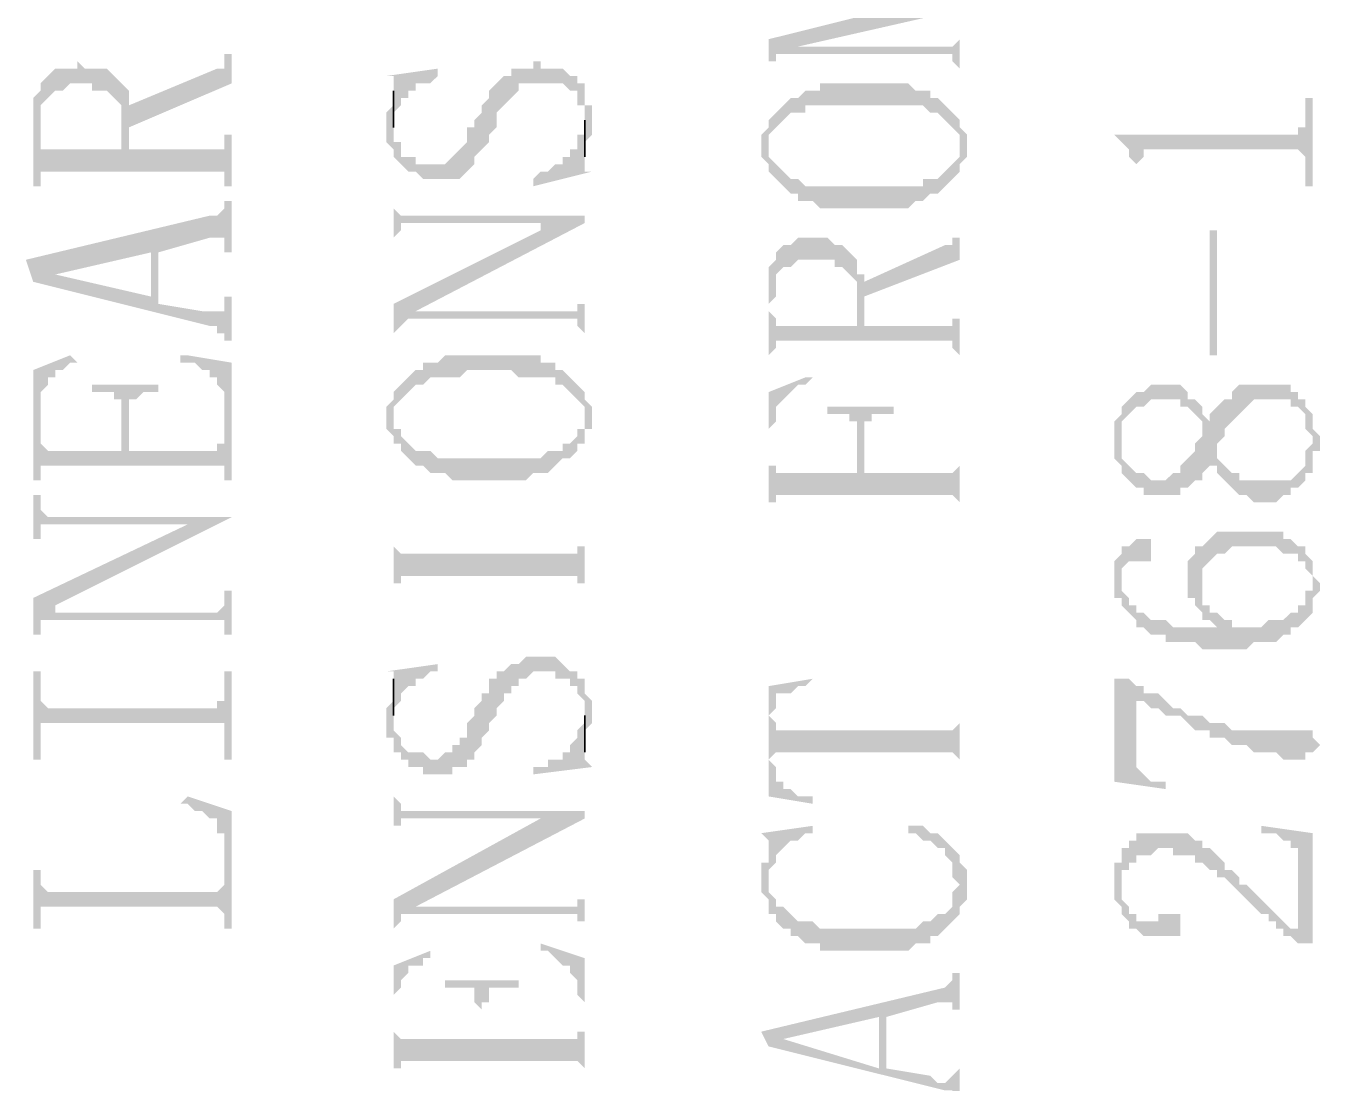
# Model space of a CAD drawing. Header units: millimetres. Extents: x 1233 to 2351, y 1180 to 1535.
# Drawn here: x 1941.58 to 1949.52, y 1256.99 to 1263.48 of the extents above; entities that cross this region are included whole.
import ezdxf

# ---------------------------------------------------------------- set-up
doc = ezdxf.new("R2010")
doc.units = ezdxf.units.MM

msp = doc.modelspace()

# ---------------------------------------------------------------- hatches: boundary and pattern name
at = {"transparency": 33554559}
for points in [[(1946.13814, 1263.39825), (1946.13814, 1263.21772), (1946.13814, 1263.26285), (1946.18327, 1263.26285), (1946.18327, 1263.30798), (1946.2284, 1263.30798), (1946.31866, 1263.35312), (1947.31157, 1263.57878), (1947.04078, 1263.62391)], [(1946.2284, 1263.30798), (1947.26644, 1263.30798), (1947.26644, 1263.26285), (1947.26644, 1263.26285), (1947.31157, 1263.21772), (1947.31157, 1263.44338), (1947.31157, 1263.39825), (1947.31157, 1263.39825), (1947.26644, 1263.35312), (1946.31866, 1263.35312)], [(1942.21164, 1262.99206), (1942.21164, 1262.85666), (1942.84349, 1263.12746), (1942.84349, 1263.30798), (1942.79836, 1263.30798), (1942.79836, 1263.26285), (1942.79836, 1263.21772), (1942.75322, 1263.21772)], [(1941.62492, 1262.9018), (1941.62492, 1262.49561), (1941.67005, 1262.49561), (1941.67005, 1262.94693), (1941.67005, 1262.99206), (1941.71518, 1263.03719), (1941.71518, 1263.03719), (1941.76032, 1263.08232), (1941.80545, 1263.08232), (1941.85058, 1263.12746), (1941.98598, 1263.12746), (1941.98598, 1263.08232), (1942.07624, 1263.08232), (1942.12137, 1263.03719), (1942.12137, 1263.03719), (1942.1665, 1262.99206), (1942.1665, 1262.72127), (1942.21164, 1263.08232), (1942.1665, 1263.12746), (1942.1665, 1263.12746), (1942.12137, 1263.17259), (1942.12137, 1263.17259), (1942.07624, 1263.21772), (1941.94084, 1263.21772), (1941.89571, 1263.26285), (1941.89571, 1263.21772), (1941.76032, 1263.21772), (1941.71518, 1263.17259), (1941.71518, 1263.17259), (1941.67005, 1263.12746), (1941.67005, 1263.08232), (1941.62492, 1263.03719), (1941.62492, 1262.94693)], [(1943.79126, 1262.85666), (1943.79126, 1262.7664), (1943.8364, 1262.72127), (1943.8364, 1262.67613), (1943.8364, 1262.67613), (1943.88153, 1262.631), (1943.88153, 1262.631), (1943.92666, 1262.58587), (1943.97179, 1262.58587), (1944.01692, 1262.54074), (1944.24258, 1262.54074), (1944.28772, 1262.58587), (1944.28772, 1262.58587), (1944.33285, 1262.631), (1944.33285, 1262.67613), (1944.37798, 1262.72127), (1944.37798, 1262.72127), (1944.42311, 1262.7664), (1944.42311, 1262.81153), (1944.46825, 1262.85666), (1944.46825, 1262.94693), (1944.51338, 1262.99206), (1944.51338, 1262.99206), (1944.55851, 1263.03719), (1944.55851, 1263.03719), (1944.60364, 1263.08232), (1944.60364, 1263.12746), (1944.87444, 1263.12746), (1944.91957, 1263.08232), (1944.9647, 1263.08232), (1944.9647, 1262.99206), (1945.00983, 1262.99206), (1945.00983, 1262.72127), (1945.00983, 1262.7664), (1945.00983, 1262.7664), (1945.05496, 1262.81153), (1945.05496, 1262.9018), (1945.05496, 1262.99206), (1945.00983, 1262.99206), (1945.00983, 1263.12746), (1944.9647, 1263.12746), (1944.9647, 1263.17259), (1944.91957, 1263.17259), (1944.87444, 1263.21772), (1944.73904, 1263.21772), (1944.73904, 1263.26285), (1944.69391, 1263.26285), (1944.69391, 1263.21772), (1944.55851, 1263.21772), (1944.55851, 1263.17259), (1944.51338, 1263.17259), (1944.46825, 1263.12746), (1944.46825, 1263.12746), (1944.42311, 1263.08232), (1944.42311, 1263.03719), (1944.37798, 1262.99206), (1944.37798, 1262.94693), (1944.33285, 1262.9018), (1944.33285, 1262.85666), (1944.28772, 1262.85666), (1944.28772, 1262.7664), (1944.24258, 1262.72127), (1944.24258, 1262.72127), (1944.19745, 1262.67613), (1944.19745, 1262.67613), (1944.15232, 1262.631), (1943.97179, 1262.631), (1943.97179, 1262.67613), (1943.88153, 1262.67613), (1943.88153, 1262.7664), (1943.8364, 1262.7664), (1943.8364, 1263.03719), (1943.8364, 1262.99206), (1943.8364, 1262.99206), (1943.79126, 1262.94693), (1943.79126, 1262.9018)], [(1943.79126, 1263.17259), (1943.8364, 1263.17259), (1943.8364, 1263.12746), (1943.8364, 1262.94693), (1943.88153, 1262.99206), (1943.88153, 1263.03719), (1943.92666, 1263.03719), (1943.92666, 1263.08232), (1943.97179, 1263.08232), (1943.97179, 1263.12746), (1944.06206, 1263.12746), (1944.10719, 1263.17259), (1944.10719, 1263.21772)], [(1941.67005, 1262.54074), (1941.67005, 1262.58587), (1942.79836, 1262.58587), (1942.79836, 1262.49561), (1942.84349, 1262.49561), (1942.84349, 1262.81153), (1942.79836, 1262.81153), (1942.79836, 1262.7664), (1942.79836, 1262.72127), (1942.21164, 1262.72127), (1942.21164, 1262.99206), (1942.21164, 1263.08232), (1942.1665, 1262.72127), (1941.67005, 1262.72127), (1941.67005, 1262.85666)], [(1946.13814, 1262.9018), (1946.13814, 1262.72127), (1946.13814, 1262.7664), (1946.13814, 1262.81153), (1946.18327, 1262.85666), (1946.18327, 1262.85666), (1946.2284, 1262.9018), (1946.2284, 1262.9018), (1946.27353, 1262.94693), (1946.3638, 1262.94693), (1946.3638, 1262.99206), (1947.08591, 1262.99206), (1947.13104, 1262.94693), (1947.17618, 1262.94693), (1947.22131, 1262.9018), (1947.22131, 1262.9018), (1947.26644, 1262.85666), (1947.26644, 1262.85666), (1947.31157, 1262.81153), (1947.31157, 1262.72127), (1947.31157, 1262.9018), (1947.26644, 1262.94693), (1947.26644, 1262.94693), (1947.22131, 1262.99206), (1947.22131, 1262.99206), (1947.17618, 1263.03719), (1947.13104, 1263.03719), (1947.13104, 1263.08232), (1947.04078, 1263.08232), (1946.99565, 1263.12746), (1946.45406, 1263.12746), (1946.45406, 1263.08232), (1946.3638, 1263.08232), (1946.31866, 1263.03719), (1946.27353, 1263.03719), (1946.2284, 1262.99206), (1946.2284, 1262.99206), (1946.18327, 1262.94693), (1946.18327, 1262.94693)], [(1948.25935, 1262.81153), (1948.25935, 1262.81153), (1948.30448, 1262.7664), (1948.30448, 1262.7664), (1948.34961, 1262.72127), (1948.34961, 1262.67613), (1948.34961, 1262.67613), (1948.39474, 1262.631), (1948.39474, 1262.49561), (1948.39474, 1262.631), (1948.43988, 1262.67613), (1948.43988, 1262.72127), (1949.38765, 1262.72127), (1949.43278, 1262.67613), (1949.43278, 1262.49561), (1949.47792, 1262.49561), (1949.47792, 1263.03719), (1949.43278, 1263.03719), (1949.43278, 1262.94693), (1949.43278, 1262.85666), (1949.38765, 1262.85666), (1949.38765, 1262.81153), (1949.34252, 1262.81153)], [(1946.093, 1262.72127), (1946.093, 1262.67613), (1946.13814, 1262.631), (1946.13814, 1262.58587), (1946.18327, 1262.54074), (1946.18327, 1262.54074), (1946.2284, 1262.49561), (1946.2284, 1262.49561), (1946.27353, 1262.45047), (1946.31866, 1262.45047), (1946.31866, 1262.40534), (1946.40893, 1262.40534), (1946.45406, 1262.36021), (1946.99565, 1262.36021), (1947.04078, 1262.40534), (1947.08591, 1262.40534), (1947.13104, 1262.45047), (1947.17618, 1262.45047), (1947.22131, 1262.49561), (1947.22131, 1262.49561), (1947.26644, 1262.54074), (1947.26644, 1262.54074), (1947.31157, 1262.58587), (1947.31157, 1262.631), (1947.31157, 1262.631), (1947.3567, 1262.67613), (1947.3567, 1262.72127), (1947.3567, 1262.81153), (1947.31157, 1262.85666), (1947.31157, 1262.9018), (1947.31157, 1262.72127), (1947.31157, 1262.67613), (1947.26644, 1262.631), (1947.26644, 1262.631), (1947.22131, 1262.58587), (1947.22131, 1262.58587), (1947.17618, 1262.54074), (1947.08591, 1262.54074), (1947.08591, 1262.49561), (1946.3638, 1262.49561), (1946.31866, 1262.54074), (1946.27353, 1262.54074), (1946.2284, 1262.58587), (1946.2284, 1262.58587), (1946.18327, 1262.631), (1946.18327, 1262.631), (1946.13814, 1262.67613), (1946.13814, 1262.72127), (1946.13814, 1262.9018), (1946.13814, 1262.85666), (1946.13814, 1262.85666), (1946.093, 1262.81153), (1946.093, 1262.7664)], [(1944.69391, 1262.54074), (1944.69391, 1262.49561), (1945.05496, 1262.58587), (1945.00983, 1262.58587), (1945.00983, 1262.631), (1945.00983, 1262.81153), (1944.9647, 1262.81153), (1944.9647, 1262.72127), (1944.91957, 1262.72127), (1944.91957, 1262.67613), (1944.87444, 1262.67613), (1944.87444, 1262.631), (1944.8293, 1262.631), (1944.78417, 1262.58587), (1944.73904, 1262.58587)], [(1941.57979, 1262.04428), (1941.62492, 1261.90889), (1941.76032, 1261.95402), (1942.34703, 1262.08942), (1942.34703, 1261.81862), (1942.39217, 1262.08942), (1942.70809, 1262.17968), (1942.79836, 1262.17968), (1942.79836, 1262.08942), (1942.84349, 1262.08942), (1942.84349, 1262.40534), (1942.79836, 1262.40534), (1942.79836, 1262.36021), (1942.79836, 1262.36021), (1942.75322, 1262.31508), (1942.70809, 1262.31508)], [(1943.8364, 1262.40534), (1943.8364, 1262.13455), (1943.8364, 1262.17968), (1943.88153, 1262.22481), (1943.88153, 1262.26994), (1944.73904, 1262.26994), (1944.73904, 1262.22481), (1945.00983, 1262.26994), (1945.00983, 1262.31508), (1943.88153, 1262.31508), (1943.8364, 1262.36021)], [(1943.8364, 1261.77349), (1943.8364, 1261.54783), (1943.8364, 1261.59296), (1943.88153, 1261.63809), (1943.88153, 1261.63809), (1943.92666, 1261.68323), (1943.97179, 1261.72836), (1945.00983, 1262.26994), (1944.73904, 1262.22481)], [(1946.72485, 1261.90889), (1946.72485, 1261.81862), (1947.31157, 1262.04428), (1947.31157, 1262.22481), (1947.31157, 1262.17968), (1947.26644, 1262.17968), (1947.26644, 1262.13455), (1947.22131, 1262.13455)], [(1948.8912, 1261.45757), (1948.8912, 1262.22481), (1948.84607, 1262.22481), (1948.84607, 1261.45757)], [(1946.13814, 1261.81862), (1946.13814, 1261.45757), (1946.13814, 1261.77349), (1946.18327, 1261.81862), (1946.18327, 1261.90889), (1946.18327, 1261.95402), (1946.2284, 1261.99915), (1946.27353, 1261.99915), (1946.31866, 1262.04428), (1946.54433, 1262.04428), (1946.54433, 1261.99915), (1946.58946, 1261.99915), (1946.63459, 1261.95402), (1946.63459, 1261.95402), (1946.67972, 1261.90889), (1946.67972, 1261.86376), (1946.67972, 1261.63809), (1946.67972, 1262.04428), (1946.63459, 1262.08942), (1946.63459, 1262.08942), (1946.58946, 1262.13455), (1946.54433, 1262.13455), (1946.49919, 1262.17968), (1946.31866, 1262.17968), (1946.27353, 1262.13455), (1946.2284, 1262.13455), (1946.18327, 1262.08942), (1946.18327, 1262.04428), (1946.13814, 1261.99915), (1946.13814, 1261.86376)], [(1941.62492, 1261.90889), (1942.70809, 1261.63809), (1942.75322, 1261.63809), (1942.75322, 1261.59296), (1942.79836, 1261.59296), (1942.79836, 1261.54783), (1942.84349, 1261.54783), (1942.84349, 1261.81862), (1942.79836, 1261.81862), (1942.79836, 1261.77349), (1942.79836, 1261.72836), (1942.66296, 1261.72836), (1942.39217, 1261.77349), (1942.39217, 1262.08942), (1942.34703, 1261.81862), (1941.76032, 1261.95402), (1941.76032, 1261.95402)], [(1946.13814, 1261.45757), (1946.18327, 1261.5027), (1946.18327, 1261.54783), (1947.26644, 1261.54783), (1947.26644, 1261.5027), (1947.26644, 1261.5027), (1947.31157, 1261.45757), (1947.31157, 1261.72836), (1947.31157, 1261.68323), (1947.26644, 1261.68323), (1947.26644, 1261.63809), (1946.72485, 1261.63809), (1946.72485, 1261.95402), (1946.67972, 1261.95402), (1946.67972, 1261.99915), (1946.67972, 1261.63809), (1946.18327, 1261.63809), (1946.18327, 1261.68323), (1946.18327, 1261.68323), (1946.13814, 1261.72836), (1946.13814, 1261.77349)], [(1943.92666, 1261.68323), (1944.9647, 1261.68323), (1944.9647, 1261.63809), (1944.9647, 1261.63809), (1945.00983, 1261.59296), (1945.00983, 1261.54783), (1945.00983, 1261.81862), (1945.00983, 1261.77349), (1944.9647, 1261.77349), (1944.9647, 1261.72836), (1943.97179, 1261.72836)], [(1941.62492, 1261.3673), (1941.62492, 1260.69032), (1941.67005, 1260.69032), (1941.67005, 1261.14164), (1941.67005, 1261.2319), (1941.71518, 1261.27704), (1941.71518, 1261.32217), (1941.76032, 1261.32217), (1941.76032, 1261.3673), (1941.80545, 1261.3673), (1941.85058, 1261.41243), (1941.89571, 1261.41243), (1941.85058, 1261.45757)], [(1942.52756, 1261.45757), (1942.52756, 1261.41243), (1942.61783, 1261.41243), (1942.66296, 1261.3673), (1942.70809, 1261.3673), (1942.70809, 1261.32217), (1942.75322, 1261.32217), (1942.75322, 1261.27704), (1942.79836, 1261.2319), (1942.79836, 1260.69032), (1942.84349, 1260.69032), (1942.84349, 1261.41243), (1942.57269, 1261.45757)], [(1943.8364, 1261.2319), (1943.8364, 1261.09651), (1943.8364, 1261.14164), (1943.8364, 1261.14164), (1943.88153, 1261.18677), (1943.88153, 1261.18677), (1943.92666, 1261.2319), (1943.92666, 1261.2319), (1943.97179, 1261.27704), (1944.01692, 1261.27704), (1944.06206, 1261.32217), (1944.24258, 1261.32217), (1944.28772, 1261.3673), (1944.55851, 1261.3673), (1944.60364, 1261.32217), (1944.8293, 1261.32217), (1944.8293, 1261.27704), (1944.87444, 1261.27704), (1944.91957, 1261.2319), (1944.91957, 1261.2319), (1944.9647, 1261.18677), (1944.9647, 1261.18677), (1945.00983, 1261.14164), (1945.00983, 1261.09651), (1945.00983, 1261.2319), (1944.9647, 1261.27704), (1944.9647, 1261.27704), (1944.91957, 1261.32217), (1944.91957, 1261.32217), (1944.87444, 1261.3673), (1944.8293, 1261.3673), (1944.8293, 1261.41243), (1944.73904, 1261.41243), (1944.73904, 1261.45757), (1944.15232, 1261.45757), (1944.10719, 1261.41243), (1944.01692, 1261.41243), (1944.01692, 1261.3673), (1943.97179, 1261.3673), (1943.92666, 1261.32217), (1943.92666, 1261.32217), (1943.88153, 1261.27704), (1943.88153, 1261.27704)], [(1946.13814, 1261.2319), (1946.13814, 1260.50979), (1946.13814, 1261.00624), (1946.13814, 1261.00624), (1946.18327, 1261.05138), (1946.18327, 1261.14164), (1946.2284, 1261.18677), (1946.2284, 1261.18677), (1946.27353, 1261.2319), (1946.27353, 1261.2319), (1946.31866, 1261.27704), (1946.3638, 1261.27704), (1946.40893, 1261.32217), (1946.3638, 1261.32217)], [(1941.98598, 1261.27704), (1941.98598, 1261.2319), (1942.12137, 1261.2319), (1942.12137, 1261.18677), (1942.1665, 1261.18677), (1942.1665, 1260.87085), (1942.21164, 1261.09651), (1942.21164, 1261.18677), (1942.25677, 1261.18677), (1942.3019, 1261.2319), (1942.39217, 1261.2319), (1942.39217, 1261.27704)], [(1943.79126, 1261.09651), (1943.79126, 1261.00624), (1943.8364, 1260.96111), (1943.8364, 1260.91598), (1943.88153, 1260.91598), (1943.88153, 1260.87085), (1943.92666, 1260.82572), (1943.92666, 1260.82572), (1943.97179, 1260.78058), (1944.01692, 1260.78058), (1944.06206, 1260.73545), (1944.15232, 1260.73545), (1944.19745, 1260.69032), (1944.64877, 1260.69032), (1944.69391, 1260.73545), (1944.78417, 1260.73545), (1944.8293, 1260.78058), (1944.8293, 1260.78058), (1944.87444, 1260.82572), (1944.91957, 1260.82572), (1944.9647, 1260.87085), (1944.9647, 1260.91598), (1945.00983, 1260.91598), (1945.00983, 1261.00624), (1945.05496, 1261.00624), (1945.05496, 1261.09651), (1945.05496, 1261.14164), (1945.00983, 1261.18677), (1945.00983, 1261.2319), (1945.00983, 1261.05138), (1945.00983, 1261.00624), (1944.9647, 1261.00624), (1944.9647, 1260.96111), (1944.91957, 1260.91598), (1944.87444, 1260.91598), (1944.87444, 1260.87085), (1944.78417, 1260.87085), (1944.73904, 1260.82572), (1944.10719, 1260.82572), (1944.06206, 1260.87085), (1943.97179, 1260.87085), (1943.92666, 1260.91598), (1943.92666, 1260.91598), (1943.88153, 1260.96111), (1943.88153, 1261.00624), (1943.8364, 1261.00624), (1943.8364, 1261.2319), (1943.8364, 1261.18677), (1943.79126, 1261.14164)], [(1948.25935, 1260.96111), (1948.25935, 1260.82572), (1948.25935, 1260.82572), (1948.30448, 1260.78058), (1948.30448, 1260.73545), (1948.30448, 1260.73545), (1948.34961, 1260.69032), (1948.34961, 1260.69032), (1948.39474, 1260.64519), (1948.43988, 1260.64519), (1948.43988, 1260.60005), (1948.66554, 1260.60005), (1948.66554, 1260.64519), (1948.71067, 1260.64519), (1948.7558, 1260.69032), (1948.80093, 1260.69032), (1948.80093, 1260.73545), (1948.84607, 1260.78058), (1948.84607, 1260.82572), (1948.84607, 1260.78058), (1948.8912, 1260.78058), (1948.8912, 1260.91598), (1948.93633, 1260.96111), (1948.93633, 1261.00624), (1948.98146, 1261.05138), (1948.98146, 1261.05138), (1949.0266, 1261.09651), (1949.0266, 1261.09651), (1949.07173, 1261.14164), (1949.07173, 1261.14164), (1949.11686, 1261.18677), (1949.34252, 1261.18677), (1949.34252, 1261.14164), (1949.38765, 1261.14164), (1949.43278, 1261.09651), (1949.43278, 1261.00624), (1949.47792, 1260.96111), (1949.47792, 1260.73545), (1949.47792, 1260.87085), (1949.52305, 1260.87085), (1949.52305, 1260.96111), (1949.47792, 1261.00624), (1949.47792, 1261.09651), (1949.47792, 1261.09651), (1949.43278, 1261.14164), (1949.43278, 1261.18677), (1949.38765, 1261.18677), (1949.38765, 1261.2319), (1949.34252, 1261.2319), (1949.34252, 1261.27704), (1949.0266, 1261.27704), (1948.98146, 1261.2319), (1948.98146, 1261.18677), (1948.93633, 1261.18677), (1948.8912, 1261.14164), (1948.8912, 1261.14164), (1948.84607, 1261.09651), (1948.84607, 1261.05138), (1948.84607, 1261.05138), (1948.80093, 1261.09651), (1948.80093, 1261.00624), (1948.80093, 1260.96111), (1948.7558, 1260.91598), (1948.7558, 1260.87085), (1948.7558, 1260.87085), (1948.71067, 1260.82572), (1948.71067, 1260.82572), (1948.66554, 1260.78058), (1948.66554, 1260.73545), (1948.62041, 1260.73545), (1948.57527, 1260.69032), (1948.48501, 1260.69032), (1948.43988, 1260.73545), (1948.39474, 1260.73545), (1948.34961, 1260.78058), (1948.34961, 1260.78058), (1948.30448, 1260.82572), (1948.30448, 1261.14164), (1948.30448, 1261.09651), (1948.25935, 1261.05138), (1948.25935, 1261.00624), (1948.25935, 1261.00624)], [(1948.30448, 1261.14164), (1948.30448, 1260.96111), (1948.30448, 1261.05138), (1948.34961, 1261.09651), (1948.34961, 1261.09651), (1948.39474, 1261.14164), (1948.43988, 1261.14164), (1948.48501, 1261.18677), (1948.66554, 1261.18677), (1948.66554, 1261.14164), (1948.71067, 1261.14164), (1948.7558, 1261.09651), (1948.7558, 1261.09651), (1948.80093, 1261.05138), (1948.80093, 1261.00624), (1948.80093, 1261.14164), (1948.80093, 1261.14164), (1948.7558, 1261.18677), (1948.71067, 1261.18677), (1948.71067, 1261.2319), (1948.71067, 1261.2319), (1948.66554, 1261.27704), (1948.48501, 1261.27704), (1948.43988, 1261.2319), (1948.39474, 1261.2319), (1948.34961, 1261.18677), (1948.34961, 1261.18677)], [(1941.67005, 1260.69032), (1941.67005, 1260.78058), (1942.79836, 1260.78058), (1942.79836, 1260.73545), (1942.79836, 1260.96111), (1942.79836, 1260.91598), (1942.75322, 1260.91598), (1942.75322, 1260.87085), (1942.21164, 1260.87085), (1942.21164, 1261.09651), (1942.1665, 1260.87085), (1941.71518, 1260.87085), (1941.67005, 1260.91598), (1941.67005, 1261.14164)], [(1946.49919, 1261.14164), (1946.49919, 1261.09651), (1946.63459, 1261.09651), (1946.63459, 1261.05138), (1946.67972, 1261.05138), (1946.67972, 1260.73545), (1946.72485, 1260.96111), (1946.72485, 1261.05138), (1946.76999, 1261.05138), (1946.76999, 1261.09651), (1946.90538, 1261.09651), (1946.90538, 1261.14164)], [(1946.13814, 1260.55492), (1946.18327, 1260.55492), (1946.18327, 1260.60005), (1947.26644, 1260.60005), (1947.31157, 1260.55492), (1947.31157, 1260.50979), (1947.31157, 1260.82572), (1947.31157, 1260.78058), (1947.31157, 1260.78058), (1947.26644, 1260.73545), (1946.72485, 1260.73545), (1946.72485, 1260.96111), (1946.67972, 1260.73545), (1946.18327, 1260.73545), (1946.18327, 1260.78058), (1946.13814, 1260.78058), (1946.13814, 1261.00624)], [(1948.8912, 1260.78058), (1948.8912, 1260.73545), (1948.93633, 1260.69032), (1948.93633, 1260.69032), (1948.98146, 1260.64519), (1948.98146, 1260.64519), (1949.0266, 1260.60005), (1949.07173, 1260.60005), (1949.11686, 1260.55492), (1949.25226, 1260.55492), (1949.29739, 1260.60005), (1949.34252, 1260.60005), (1949.34252, 1260.64519), (1949.38765, 1260.64519), (1949.43278, 1260.69032), (1949.43278, 1260.73545), (1949.47792, 1260.73545), (1949.47792, 1260.91598), (1949.47792, 1260.91598), (1949.43278, 1260.87085), (1949.43278, 1260.78058), (1949.43278, 1260.78058), (1949.38765, 1260.73545), (1949.38765, 1260.73545), (1949.34252, 1260.69032), (1949.0266, 1260.69032), (1949.0266, 1260.73545), (1948.98146, 1260.73545), (1948.93633, 1260.78058), (1948.93633, 1260.78058), (1948.8912, 1260.82572), (1948.8912, 1260.82572)], [(1941.62492, 1260.60005), (1941.62492, 1260.32926), (1941.67005, 1260.32926), (1941.67005, 1260.41953), (1942.57269, 1260.41953), (1942.84349, 1260.46466), (1941.71518, 1260.46466), (1941.67005, 1260.50979), (1941.67005, 1260.60005)], [(1941.62492, 1259.9682), (1941.62492, 1259.74254), (1941.67005, 1259.74254), (1941.67005, 1259.78768), (1941.67005, 1259.83281), (1941.71518, 1259.83281), (1941.76032, 1259.92307), (1942.84349, 1260.46466), (1942.57269, 1260.41953)], [(1943.8364, 1260.46466), (1943.8364, 1259.87794), (1943.8364, 1260.05847), (1943.88153, 1260.05847), (1943.88153, 1260.1036), (1944.9647, 1260.1036), (1944.9647, 1260.05847), (1945.00983, 1260.05847), (1945.00983, 1259.87794), (1945.00983, 1260.46466), (1945.00983, 1260.28413), (1944.9647, 1260.28413), (1944.9647, 1260.239), (1943.88153, 1260.239), (1943.8364, 1260.28413)], [(1948.71067, 1260.05847), (1948.71067, 1259.9682), (1948.7558, 1259.9682), (1948.7558, 1259.92307), (1948.7558, 1259.92307), (1948.80093, 1259.87794), (1948.80093, 1260.14873), (1948.80093, 1260.14873), (1948.84607, 1260.19386), (1948.84607, 1260.19386), (1948.8912, 1260.239), (1948.93633, 1260.239), (1948.98146, 1260.28413), (1949.25226, 1260.28413), (1949.29739, 1260.239), (1949.38765, 1260.239), (1949.38765, 1260.19386), (1949.43278, 1260.19386), (1949.43278, 1260.14873), (1949.43278, 1260.14873), (1949.47792, 1260.1036), (1949.47792, 1259.87794), (1949.47792, 1259.92307), (1949.47792, 1259.9682), (1949.52305, 1260.01334), (1949.52305, 1260.05847), (1949.52305, 1260.05847), (1949.47792, 1260.1036), (1949.47792, 1260.19386), (1949.47792, 1260.19386), (1949.43278, 1260.239), (1949.43278, 1260.28413), (1949.38765, 1260.28413), (1949.34252, 1260.32926), (1949.29739, 1260.32926), (1949.29739, 1260.37439), (1948.8912, 1260.37439), (1948.84607, 1260.32926), (1948.84607, 1260.32926), (1948.80093, 1260.28413), (1948.7558, 1260.28413), (1948.7558, 1260.239), (1948.7558, 1260.239), (1948.71067, 1260.19386), (1948.71067, 1260.1036)], [(1948.30448, 1260.239), (1948.30448, 1260.1036), (1948.30448, 1260.14873), (1948.30448, 1260.14873), (1948.34961, 1260.19386), (1948.48501, 1260.19386), (1948.48501, 1260.239), (1948.48501, 1260.32926), (1948.39474, 1260.32926), (1948.34961, 1260.28413), (1948.30448, 1260.28413)], [(1948.25935, 1260.1036), (1948.25935, 1260.05847), (1948.25935, 1259.9682), (1948.30448, 1259.9682), (1948.30448, 1259.92307), (1948.34961, 1259.87794), (1948.34961, 1259.87794), (1948.39474, 1259.83281), (1948.39474, 1259.78768), (1948.43988, 1259.78768), (1948.48501, 1259.74254), (1948.57527, 1259.74254), (1948.57527, 1259.69741), (1948.7558, 1259.69741), (1948.80093, 1259.65228), (1949.07173, 1259.65228), (1949.11686, 1259.69741), (1949.25226, 1259.69741), (1949.29739, 1259.74254), (1949.34252, 1259.74254), (1949.34252, 1259.78768), (1949.38765, 1259.78768), (1949.43278, 1259.83281), (1949.43278, 1259.83281), (1949.47792, 1259.87794), (1949.47792, 1260.05847), (1949.47792, 1260.01334), (1949.43278, 1260.01334), (1949.43278, 1259.92307), (1949.38765, 1259.92307), (1949.38765, 1259.87794), (1949.34252, 1259.87794), (1949.29739, 1259.83281), (1949.20712, 1259.83281), (1949.16199, 1259.78768), (1948.98146, 1259.78768), (1948.98146, 1259.83281), (1948.93633, 1259.83281), (1948.8912, 1259.78768), (1948.62041, 1259.78768), (1948.57527, 1259.83281), (1948.48501, 1259.83281), (1948.43988, 1259.87794), (1948.39474, 1259.87794), (1948.39474, 1259.92307), (1948.34961, 1259.92307), (1948.34961, 1259.9682), (1948.30448, 1260.01334), (1948.30448, 1260.239), (1948.25935, 1260.19386), (1948.25935, 1260.14873)], [(1948.80093, 1259.87794), (1948.80093, 1259.83281), (1948.84607, 1259.83281), (1948.8912, 1259.78768), (1948.93633, 1259.83281), (1948.8912, 1259.87794), (1948.84607, 1259.87794), (1948.84607, 1259.92307), (1948.80093, 1259.92307), (1948.80093, 1260.01334), (1948.80093, 1260.05847)], [(1941.71518, 1259.83281), (1942.79836, 1259.83281), (1942.79836, 1259.74254), (1942.84349, 1259.74254), (1942.84349, 1260.01334), (1942.79836, 1260.01334), (1942.79836, 1259.92307), (1942.79836, 1259.92307), (1942.75322, 1259.87794), (1941.76032, 1259.87794), (1941.76032, 1259.92307)], [(1943.79126, 1259.24609), (1943.79126, 1259.11069), (1943.8364, 1259.11069), (1943.8364, 1259.02043), (1943.88153, 1259.02043), (1943.88153, 1258.9753), (1943.92666, 1258.9753), (1943.92666, 1258.93016), (1944.01692, 1258.93016), (1944.01692, 1258.88503), (1944.19745, 1258.88503), (1944.19745, 1258.93016), (1944.28772, 1258.93016), (1944.28772, 1258.9753), (1944.33285, 1258.9753), (1944.33285, 1259.02043), (1944.33285, 1259.02043), (1944.37798, 1259.06556), (1944.37798, 1259.11069), (1944.42311, 1259.15582), (1944.42311, 1259.20096), (1944.46825, 1259.24609), (1944.46825, 1259.29122), (1944.51338, 1259.33635), (1944.51338, 1259.38149), (1944.55851, 1259.38149), (1944.55851, 1259.42662), (1944.60364, 1259.42662), (1944.60364, 1259.47175), (1944.64877, 1259.47175), (1944.69391, 1259.51688), (1944.8293, 1259.51688), (1944.8293, 1259.47175), (1944.91957, 1259.47175), (1944.91957, 1259.42662), (1944.9647, 1259.42662), (1944.9647, 1259.38149), (1944.9647, 1259.38149), (1945.00983, 1259.33635), (1945.00983, 1259.06556), (1945.00983, 1259.15582), (1945.05496, 1259.20096), (1945.05496, 1259.24609), (1945.05496, 1259.33635), (1945.00983, 1259.38149), (1945.00983, 1259.42662), (1945.00983, 1259.47175), (1944.9647, 1259.47175), (1944.9647, 1259.51688), (1944.91957, 1259.51688), (1944.87444, 1259.56201), (1944.87444, 1259.56201), (1944.8293, 1259.60715), (1944.64877, 1259.60715), (1944.60364, 1259.56201), (1944.55851, 1259.56201), (1944.51338, 1259.51688), (1944.46825, 1259.51688), (1944.46825, 1259.47175), (1944.42311, 1259.47175), (1944.42311, 1259.38149), (1944.37798, 1259.38149), (1944.37798, 1259.33635), (1944.33285, 1259.29122), (1944.33285, 1259.24609), (1944.28772, 1259.20096), (1944.28772, 1259.11069), (1944.24258, 1259.11069), (1944.24258, 1259.06556), (1944.19745, 1259.06556), (1944.19745, 1259.02043), (1944.15232, 1259.02043), (1944.10719, 1258.9753), (1944.06206, 1258.9753), (1944.01692, 1259.02043), (1943.92666, 1259.02043), (1943.88153, 1259.06556), (1943.88153, 1259.11069), (1943.8364, 1259.15582), (1943.8364, 1259.42662), (1943.8364, 1259.33635), (1943.79126, 1259.29122), (1943.79126, 1259.29122)], [(1941.62492, 1259.51688), (1941.62492, 1258.9753), (1941.67005, 1258.9753), (1941.67005, 1259.20096), (1942.79836, 1259.20096), (1942.79836, 1258.9753), (1942.84349, 1258.9753), (1942.84349, 1259.51688), (1942.79836, 1259.51688), (1942.79836, 1259.38149), (1942.79836, 1259.33635), (1942.75322, 1259.33635), (1942.75322, 1259.29122), (1941.71518, 1259.29122), (1941.67005, 1259.33635), (1941.67005, 1259.51688)], [(1943.79126, 1259.51688), (1943.8364, 1259.51688), (1943.8364, 1259.47175), (1943.8364, 1259.29122), (1943.88153, 1259.33635), (1943.88153, 1259.38149), (1943.88153, 1259.38149), (1943.92666, 1259.42662), (1943.97179, 1259.42662), (1943.97179, 1259.47175), (1944.01692, 1259.47175), (1944.06206, 1259.51688), (1944.10719, 1259.51688), (1944.10719, 1259.56201)], [(1946.13814, 1259.42662), (1946.13814, 1259.24609), (1946.13814, 1259.24609), (1946.18327, 1259.29122), (1946.18327, 1259.33635), (1946.18327, 1259.38149), (1946.27353, 1259.38149), (1946.31866, 1259.42662), (1946.3638, 1259.42662), (1946.40893, 1259.47175), (1946.40893, 1259.47175)], [(1946.13814, 1259.42662), (1946.13814, 1258.74964), (1946.40893, 1258.7045), (1946.40893, 1258.74964), (1946.31866, 1258.74964), (1946.27353, 1258.79477), (1946.2284, 1258.79477), (1946.2284, 1258.8399), (1946.18327, 1258.8399), (1946.18327, 1258.93016), (1946.13814, 1258.9753), (1946.13814, 1259.24609)], [(1948.25935, 1259.47175), (1948.25935, 1258.8399), (1948.57527, 1258.79477), (1948.57527, 1258.8399), (1948.48501, 1258.8399), (1948.43988, 1258.88503), (1948.43988, 1258.88503), (1948.39474, 1258.93016), (1948.39474, 1259.38149), (1948.34961, 1259.47175), (1948.30448, 1259.47175)], [(1948.34961, 1259.47175), (1948.39474, 1259.38149), (1948.39474, 1259.33635), (1948.43988, 1259.33635), (1948.48501, 1259.29122), (1948.53014, 1259.29122), (1948.57527, 1259.24609), (1948.66554, 1259.24609), (1948.71067, 1259.20096), (1948.71067, 1259.20096), (1948.7558, 1259.15582), (1948.84607, 1259.15582), (1948.84607, 1259.11069), (1948.93633, 1259.11069), (1948.98146, 1259.06556), (1949.07173, 1259.06556), (1949.11686, 1259.02043), (1949.25226, 1259.02043), (1949.29739, 1258.9753), (1949.43278, 1258.9753), (1949.43278, 1259.02043), (1949.47792, 1259.02043), (1949.52305, 1259.06556), (1949.47792, 1259.11069), (1949.47792, 1259.15582), (1948.98146, 1259.15582), (1948.93633, 1259.20096), (1948.84607, 1259.20096), (1948.80093, 1259.24609), (1948.71067, 1259.24609), (1948.66554, 1259.29122), (1948.62041, 1259.29122), (1948.57527, 1259.33635), (1948.57527, 1259.33635), (1948.53014, 1259.38149), (1948.43988, 1259.38149), (1948.43988, 1259.42662), (1948.39474, 1259.42662)], [(1946.13814, 1259.24609), (1946.13814, 1258.9753), (1946.18327, 1259.02043), (1947.26644, 1259.02043), (1947.31157, 1258.9753), (1947.31157, 1258.88503), (1947.31157, 1259.29122), (1947.31157, 1259.20096), (1947.31157, 1259.20096), (1947.26644, 1259.15582), (1946.18327, 1259.15582), (1946.18327, 1259.20096)], [(1944.69391, 1258.93016), (1944.69391, 1258.88503), (1945.05496, 1258.93016), (1945.00983, 1258.9753), (1945.00983, 1259.20096), (1944.9647, 1259.15582), (1944.9647, 1259.11069), (1944.9647, 1259.11069), (1944.91957, 1259.06556), (1944.91957, 1259.02043), (1944.87444, 1259.02043), (1944.87444, 1258.9753), (1944.78417, 1258.9753), (1944.78417, 1258.93016), (1944.73904, 1258.93016)], [(1943.8364, 1258.79477), (1943.8364, 1258.47884), (1943.8364, 1258.56911), (1943.88153, 1258.56911), (1943.88153, 1258.61424), (1945.00983, 1258.61424), (1945.00983, 1258.65937), (1943.88153, 1258.65937), (1943.88153, 1258.7045), (1943.88153, 1258.7045), (1943.8364, 1258.74964)], [(1942.52756, 1258.7045), (1942.57269, 1258.7045), (1942.61783, 1258.65937), (1942.66296, 1258.65937), (1942.70809, 1258.61424), (1942.75322, 1258.61424), (1942.75322, 1258.52397), (1942.79836, 1258.52397), (1942.79836, 1257.93726), (1942.84349, 1257.93726), (1942.84349, 1258.65937), (1942.57269, 1258.74964)], [(1943.8364, 1258.11778), (1943.8364, 1257.89212), (1943.8364, 1257.93726), (1943.88153, 1257.98239), (1943.88153, 1258.02752), (1943.92666, 1258.02752), (1943.97179, 1258.07265), (1945.00983, 1258.61424), (1944.73904, 1258.61424)], [(1946.093, 1258.52397), (1946.093, 1258.52397), (1946.13814, 1258.47884), (1946.13814, 1258.07265), (1946.13814, 1258.29831), (1946.18327, 1258.34345), (1946.18327, 1258.38858), (1946.18327, 1258.38858), (1946.2284, 1258.43371), (1946.2284, 1258.43371), (1946.27353, 1258.47884), (1946.31866, 1258.47884), (1946.3638, 1258.52397), (1946.40893, 1258.52397), (1946.40893, 1258.56911)], [(1946.99565, 1258.52397), (1947.04078, 1258.52397), (1947.08591, 1258.47884), (1947.13104, 1258.47884), (1947.17618, 1258.43371), (1947.22131, 1258.43371), (1947.22131, 1258.38858), (1947.26644, 1258.34345), (1947.26644, 1258.25318), (1947.31157, 1258.20805), (1947.31157, 1258.38858), (1947.26644, 1258.43371), (1947.26644, 1258.43371), (1947.22131, 1258.47884), (1947.22131, 1258.47884), (1947.17618, 1258.52397), (1947.13104, 1258.52397), (1947.08591, 1258.56911), (1946.99565, 1258.56911)], [(1949.16199, 1258.56911), (1949.16199, 1258.52397), (1949.25226, 1258.52397), (1949.29739, 1258.47884), (1949.34252, 1258.47884), (1949.34252, 1258.43371), (1949.38765, 1258.43371), (1949.38765, 1257.84699), (1949.47792, 1257.84699), (1949.47792, 1258.52397)], [(1948.25935, 1258.20805), (1948.25935, 1258.16292), (1948.25935, 1258.11778), (1948.30448, 1258.07265), (1948.30448, 1258.02752), (1948.30448, 1258.20805), (1948.30448, 1258.29831), (1948.34961, 1258.29831), (1948.34961, 1258.34345), (1948.39474, 1258.34345), (1948.39474, 1258.38858), (1948.48501, 1258.38858), (1948.53014, 1258.43371), (1948.62041, 1258.43371), (1948.62041, 1258.38858), (1948.7558, 1258.38858), (1948.7558, 1258.34345), (1948.80093, 1258.34345), (1948.84607, 1258.29831), (1948.8912, 1258.29831), (1948.8912, 1258.25318), (1948.93633, 1258.25318), (1948.98146, 1258.20805), (1948.98146, 1258.20805), (1949.0266, 1258.16292), (1949.07173, 1258.11778), (1949.07173, 1258.11778), (1949.11686, 1258.07265), (1949.11686, 1258.07265), (1949.16199, 1258.02752), (1949.20712, 1258.02752), (1949.20712, 1257.98239), (1949.25226, 1257.98239), (1949.25226, 1257.93726), (1949.29739, 1257.93726), (1949.29739, 1257.89212), (1949.34252, 1257.89212), (1949.38765, 1257.84699), (1949.38765, 1257.93726), (1949.34252, 1257.93726), (1949.29739, 1257.98239), (1949.29739, 1257.98239), (1949.25226, 1258.02752), (1949.20712, 1258.07265), (1949.20712, 1258.07265), (1949.16199, 1258.11778), (1949.16199, 1258.11778), (1949.11686, 1258.16292), (1949.11686, 1258.16292), (1949.07173, 1258.20805), (1949.0266, 1258.20805), (1949.0266, 1258.25318), (1948.98146, 1258.29831), (1948.93633, 1258.29831), (1948.93633, 1258.34345), (1948.8912, 1258.38858), (1948.8912, 1258.38858), (1948.84607, 1258.43371), (1948.80093, 1258.43371), (1948.80093, 1258.47884), (1948.7558, 1258.47884), (1948.71067, 1258.52397), (1948.39474, 1258.52397), (1948.39474, 1258.47884), (1948.34961, 1258.47884), (1948.34961, 1258.43371), (1948.30448, 1258.43371), (1948.30448, 1258.34345), (1948.25935, 1258.34345), (1948.25935, 1258.25318)], [(1946.093, 1258.25318), (1946.093, 1258.16292), (1946.13814, 1258.11778), (1946.13814, 1258.07265), (1946.13814, 1258.43371), (1946.13814, 1258.34345), (1946.093, 1258.34345), (1946.093, 1258.29831)], [(1946.13814, 1258.07265), (1946.13814, 1258.02752), (1946.18327, 1258.02752), (1946.18327, 1257.98239), (1946.2284, 1257.93726), (1946.27353, 1257.93726), (1946.27353, 1257.89212), (1946.31866, 1257.89212), (1946.3638, 1257.84699), (1946.45406, 1257.84699), (1946.45406, 1257.80186), (1946.99565, 1257.80186), (1947.04078, 1257.84699), (1947.13104, 1257.84699), (1947.13104, 1257.89212), (1947.17618, 1257.89212), (1947.22131, 1257.93726), (1947.22131, 1257.93726), (1947.26644, 1257.98239), (1947.26644, 1257.98239), (1947.31157, 1258.02752), (1947.31157, 1258.07265), (1947.3567, 1258.11778), (1947.3567, 1258.16292), (1947.3567, 1258.20805), (1947.3567, 1258.29831), (1947.31157, 1258.34345), (1947.31157, 1258.38858), (1947.31157, 1258.20805), (1947.31157, 1258.20805), (1947.26644, 1258.16292), (1947.26644, 1258.11778), (1947.26644, 1258.07265), (1947.22131, 1258.02752), (1947.17618, 1258.02752), (1947.13104, 1257.98239), (1947.08591, 1257.98239), (1947.04078, 1257.93726), (1946.45406, 1257.93726), (1946.40893, 1257.98239), (1946.31866, 1257.98239), (1946.27353, 1258.02752), (1946.27353, 1258.02752), (1946.2284, 1258.07265), (1946.18327, 1258.07265), (1946.18327, 1258.11778), (1946.18327, 1258.11778), (1946.13814, 1258.16292), (1946.13814, 1258.20805), (1946.13814, 1258.20805)], [(1941.62492, 1258.29831), (1941.62492, 1257.93726), (1941.67005, 1257.93726), (1941.67005, 1258.02752), (1941.67005, 1258.07265), (1942.75322, 1258.07265), (1942.79836, 1258.02752), (1942.79836, 1257.98239), (1942.79836, 1258.25318), (1942.79836, 1258.20805), (1942.79836, 1258.20805), (1942.75322, 1258.16292), (1941.71518, 1258.16292), (1941.67005, 1258.20805), (1941.67005, 1258.29831)], [(1943.92666, 1258.02752), (1944.9647, 1258.02752), (1944.9647, 1257.98239), (1945.00983, 1257.98239), (1945.00983, 1257.89212), (1945.00983, 1258.20805), (1945.00983, 1258.11778), (1944.9647, 1258.11778), (1944.9647, 1258.07265), (1943.97179, 1258.07265)], [(1948.30448, 1258.02752), (1948.30448, 1258.02752), (1948.34961, 1257.98239), (1948.34961, 1257.93726), (1948.39474, 1257.93726), (1948.43988, 1257.89212), (1948.66554, 1257.89212), (1948.66554, 1257.98239), (1948.66554, 1258.02752), (1948.53014, 1258.02752), (1948.53014, 1257.98239), (1948.39474, 1257.98239), (1948.39474, 1258.02752), (1948.34961, 1258.02752), (1948.34961, 1258.07265), (1948.34961, 1258.07265), (1948.30448, 1258.11778), (1948.30448, 1258.20805)], [(1944.73904, 1257.80186), (1944.78417, 1257.80186), (1944.8293, 1257.75673), (1944.8293, 1257.75673), (1944.87444, 1257.7116), (1944.91957, 1257.7116), (1944.91957, 1257.66646), (1944.91957, 1257.66646), (1944.9647, 1257.62133), (1944.9647, 1257.53107), (1945.00983, 1257.48593), (1945.00983, 1257.03461), (1945.00983, 1257.75673), (1944.73904, 1257.84699)], [(1943.8364, 1257.7116), (1943.8364, 1257.03461), (1943.8364, 1257.53107), (1943.8364, 1257.53107), (1943.88153, 1257.5762), (1943.88153, 1257.62133), (1943.92666, 1257.66646), (1943.92666, 1257.7116), (1944.01692, 1257.7116), (1944.01692, 1257.75673), (1944.06206, 1257.75673), (1944.06206, 1257.80186)], [(1946.093, 1257.30541), (1946.13814, 1257.21514), (1946.2284, 1257.26027), (1946.81512, 1257.39567), (1946.81512, 1257.07974), (1946.86025, 1257.39567), (1947.17618, 1257.48593), (1947.26644, 1257.48593), (1947.26644, 1257.4408), (1947.31157, 1257.4408), (1947.31157, 1257.39567), (1947.31157, 1257.7116), (1947.31157, 1257.66646), (1947.26644, 1257.66646), (1947.26644, 1257.62133), (1947.26644, 1257.62133), (1947.22131, 1257.5762)], [(1944.15232, 1257.62133), (1944.15232, 1257.5762), (1944.33285, 1257.5762), (1944.33285, 1257.48593), (1944.37798, 1257.4408), (1944.37798, 1257.26027), (1944.37798, 1257.48593), (1944.42311, 1257.48593), (1944.42311, 1257.5762), (1944.60364, 1257.5762), (1944.60364, 1257.62133)], [(1943.8364, 1257.07974), (1943.88153, 1257.07974), (1943.88153, 1257.12488), (1944.9647, 1257.12488), (1945.00983, 1257.07974), (1945.00983, 1257.30541), (1944.9647, 1257.30541), (1944.9647, 1257.26027), (1944.37798, 1257.26027), (1944.37798, 1257.4408), (1944.37798, 1257.26027), (1943.88153, 1257.26027), (1943.8364, 1257.30541), (1943.8364, 1257.53107)], [(1946.13814, 1257.21514), (1947.22131, 1256.94435), (1947.26644, 1256.94435), (1947.26644, 1256.89922), (1947.26644, 1256.89922), (1947.31157, 1256.85408), (1947.31157, 1257.07974), (1947.31157, 1257.07974), (1947.26644, 1257.03461), (1947.26644, 1257.03461), (1947.22131, 1256.98948), (1947.17618, 1256.98948), (1947.13104, 1257.03461), (1946.86025, 1257.07974), (1946.86025, 1257.39567), (1946.81512, 1257.07974), (1946.2284, 1257.26027), (1946.2284, 1257.26027)]]:
    msp.add_hatch(color=256, dxfattribs=at).paths.add_polyline_path(points)

# ---------------------------------------------------------------- linework, layer by layer
for points in [[(1943.8364, 1263.03719), (1943.8364, 1262.85666), (1943.8364, 1263.08232), (1943.8364, 1263.08232)], [(1945.00983, 1262.81153), (1945.00983, 1262.67613), (1945.00983, 1262.9018), (1945.00983, 1262.85666)], [(1943.8364, 1259.42662), (1943.8364, 1259.24609), (1943.8364, 1259.47175)], [(1945.00983, 1259.20096), (1945.00983, 1259.02043), (1945.00983, 1259.06556), (1945.00983, 1259.24609)]]:
    msp.add_lwpolyline(points, close=True)

doc.saveas('drawing.dxf')
